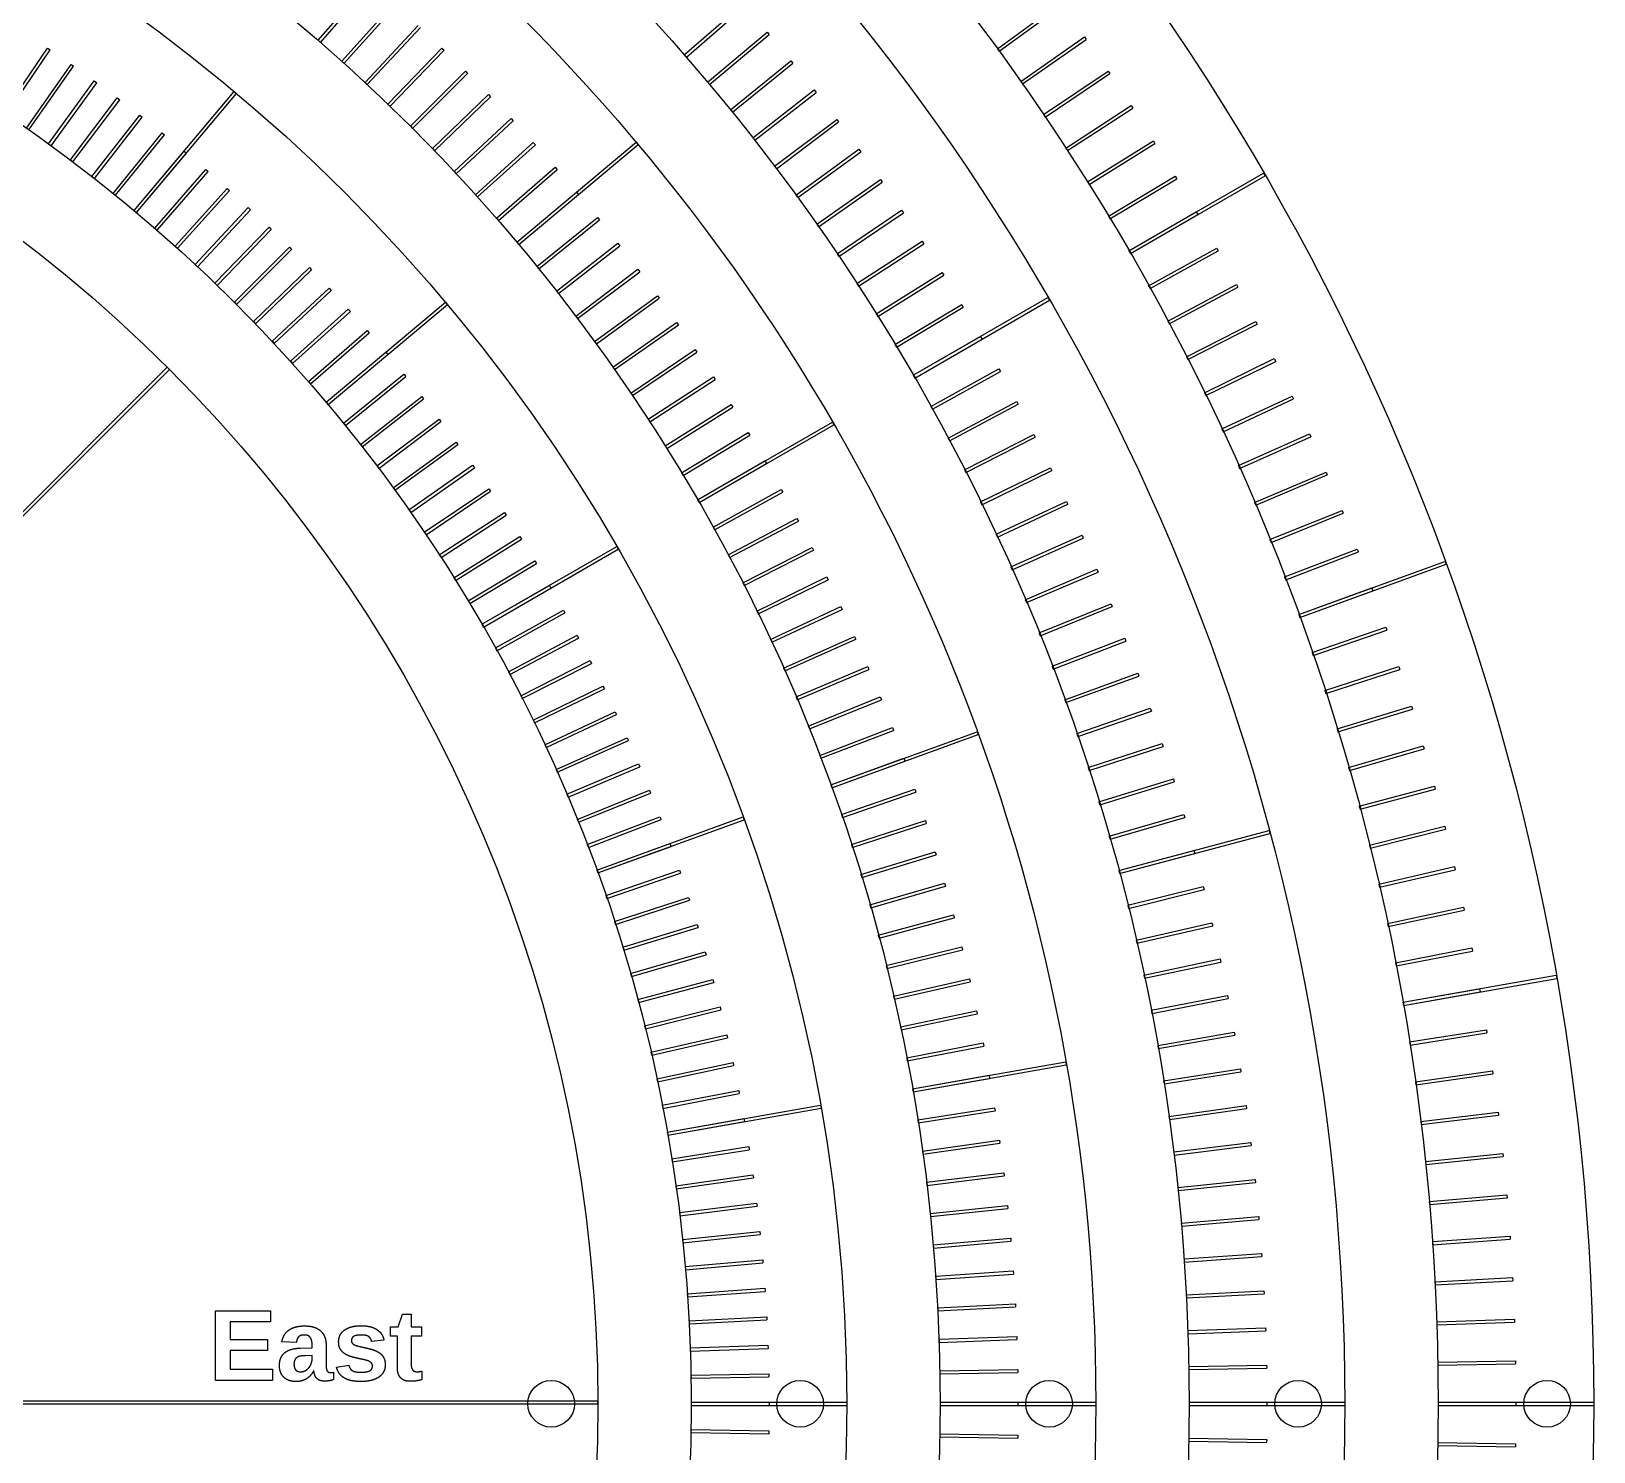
# Model space of a CAD drawing. Header units: millimetres. Extents: x -158 to 158, y -158 to 158.
# Drawn here: x 57.6 to 158, y -3.1 to 88.2 of the extents above; entities that cross this region are included whole.
import ezdxf

# ---------------------------------------------------------------- set-up
doc = ezdxf.new("R2010")
doc.units = ezdxf.units.MM
doc.layers.add('Compound009', color=7, linetype='CONTINUOUS')

msp = doc.modelspace()

# ---------------------------------------------------------------- linework, layer by layer
at = {"layer": 'Compound009'}
for p, q in [((76.0274, 87.6119), (79.3077, 91.3855)), ((76.1783, 87.4807), (79.4586, 91.2543)), ((77.5448, 86.2717), (80.8905, 89.9874)), ((77.6935, 86.1379), (81.0391, 89.8536)), ((99.5561, 86.6753), (103.33, 89.9556)), ((99.6873, 86.5243), (103.461, 89.8046)), ((119.676, 87.0731), (123.721, 90.012)), ((119.793, 86.9113), (123.838, 89.8502)), ((79.0387, 84.9052), (82.4487, 88.562)), ((79.1849, 84.7688), (82.5949, 88.4256)), ((76.0274, 87.6119), (76.1783, 87.4807)), ((101.054, 84.9246), (104.884, 88.1385)), ((101.182, 84.7714), (105.012, 87.9853)), ((104.884, 88.1385), (105.012, 87.9853)), ((121.177, 84.9712), (125.273, 87.8391)), ((121.292, 84.8074), (125.388, 87.6753)), ((125.273, 87.8391), (125.388, 87.6753)), ((55.8364, 82.9597), (58.6324, 87.1049)), ((56.0022, 82.8478), (58.7982, 86.993)), ((58.6324, 87.1049), (58.7982, 86.993)), ((80.5084, 83.5129), (83.9817, 87.1096)), ((80.6523, 83.374), (84.1256, 86.9707)), ((83.9817, 87.1096), (84.1256, 86.9707)), ((99.5561, 86.6753), (99.6873, 86.5243)), ((119.676, 87.0731), (119.793, 86.9113)), ((57.2757, 81.9726), (60.1436, 86.0683)), ((57.4396, 81.8578), (60.3074, 85.9536)), ((60.1436, 86.0683), (60.3074, 85.9536)), ((77.5448, 86.2717), (77.6935, 86.1379)), ((81.9537, 82.0951), (85.4892, 85.6306)), ((82.0951, 81.9537), (85.6306, 85.4892)), ((85.4892, 85.6306), (85.6306, 85.4892)), ((102.52, 83.148), (106.406, 86.2946)), ((102.646, 82.9926), (106.532, 86.1392)), ((106.406, 86.2946), (106.532, 86.1392)), ((122.642, 82.8435), (126.787, 85.6394)), ((122.753, 82.6776), (126.899, 85.4736)), ((126.787, 85.6394), (126.899, 85.4736)), ((58.6976, 80.9605), (61.6365, 85.0056)), ((58.8594, 80.8429), (61.7984, 84.888)), ((61.6365, 85.0056), (61.7984, 84.888)), ((79.0387, 84.9052), (79.1849, 84.7688)), ((101.054, 84.9246), (101.182, 84.7714)), ((103.956, 81.3461), (107.896, 84.4244)), ((107.896, 84.4244), (108.019, 84.2668)), ((121.177, 84.9712), (121.292, 84.8074)), ((60.1016, 79.9237), (63.1107, 83.9169)), ((60.2614, 79.8034), (63.2704, 83.7965)), ((63.1107, 83.9169), (63.2704, 83.7965)), ((64.2022, 76.6687), (70.63, 84.3292)), ((64.3554, 76.5402), (70.7832, 84.2006)), ((70.63, 84.3292), (70.7832, 84.2006)), ((80.5084, 83.5129), (80.6523, 83.374)), ((83.374, 80.6523), (86.9707, 84.1256)), ((83.5129, 80.5084), (87.1096, 83.9817)), ((86.9707, 84.1256), (87.1096, 83.9817)), ((104.079, 81.1885), (108.019, 84.2668)), ((124.069, 80.6904), (128.262, 83.4136)), ((128.262, 83.4136), (128.371, 83.2459)), ((61.4873, 78.8626), (64.5657, 82.8027)), ((61.6449, 78.7395), (64.7233, 82.6796)), ((64.5657, 82.8027), (64.7233, 82.6796)), ((84.7688, 79.1849), (88.4256, 82.5949)), ((84.9052, 79.0387), (88.562, 82.4487)), ((88.4256, 82.5949), (88.562, 82.4487)), ((102.52, 83.148), (102.646, 82.9926)), ((105.36, 79.5194), (109.353, 82.5285)), ((105.48, 79.3597), (109.473, 82.3688)), ((109.353, 82.5285), (109.473, 82.3688)), ((122.642, 82.8435), (122.753, 82.6776)), ((124.178, 80.5227), (128.371, 83.2459)), ((62.8543, 77.7775), (66.0009, 81.6633)), ((63.0098, 77.6517), (66.1564, 81.5374)), ((66.0009, 81.6633), (66.1564, 81.5374)), ((81.9537, 82.0951), (82.0951, 81.9537)), ((103.956, 81.3461), (104.079, 81.1885)), ((58.6976, 80.9605), (58.8594, 80.8429)), ((64.2022, 76.6687), (67.4161, 80.4989)), ((64.3554, 76.5402), (67.5693, 80.3704)), ((67.4161, 80.4989), (67.5693, 80.3704)), ((83.374, 80.6523), (83.5129, 80.5084)), ((86.1379, 77.6935), (89.8536, 81.0391)), ((86.2717, 77.5448), (89.9874, 80.8905)), ((88.7969, 74.64), (96.4573, 81.0678)), ((88.9254, 74.4868), (96.5859, 80.9146)), ((89.8536, 81.0391), (89.9874, 80.8905)), ((96.4573, 81.0678), (96.5859, 80.9146)), ((106.731, 77.6686), (110.777, 80.6075)), ((106.849, 77.5068), (110.894, 80.4457)), ((110.777, 80.6075), (110.894, 80.4457)), ((124.069, 80.6904), (124.178, 80.5227)), ((125.458, 78.5129), (129.698, 81.1625)), ((125.564, 78.3432), (129.804, 80.9928)), ((129.698, 81.1625), (129.804, 80.9928)), ((60.1016, 79.9237), (60.2614, 79.8034)), ((87.4807, 76.1783), (91.2543, 79.4586)), ((91.2543, 79.4586), (91.3855, 79.3077)), ((105.36, 79.5194), (105.48, 79.3597)), ((61.4873, 78.8626), (61.6449, 78.7395)), ((65.5304, 75.5366), (68.8107, 79.3101)), ((65.6814, 75.4054), (68.9617, 79.1789)), ((68.8107, 79.3101), (68.9617, 79.1789)), ((84.7688, 79.1849), (84.9052, 79.0387)), ((87.6119, 76.0274), (91.3855, 79.3077)), ((108.071, 75.794), (112.166, 78.6619)), ((108.185, 75.6302), (112.281, 78.4981)), ((112.166, 78.6619), (112.281, 78.4981)), ((125.458, 78.5129), (125.564, 78.3432)), ((126.809, 76.3114), (131.095, 78.8865)), ((126.912, 76.1399), (131.198, 78.7151)), ((128.122, 74.0866), (136.782, 79.0866)), ((128.222, 73.9134), (136.882, 78.9134)), ((131.095, 78.8865), (131.198, 78.7151)), ((136.782, 79.0866), (136.882, 78.9134)), ((62.8543, 77.7775), (63.0098, 77.6517)), ((66.8387, 74.3814), (70.1844, 78.0971)), ((66.9874, 74.2476), (70.333, 77.9633)), ((70.1844, 78.0971), (70.333, 77.9633)), ((86.1379, 77.6935), (86.2717, 77.5448)), ((88.7969, 74.64), (92.6271, 77.8539)), ((88.9254, 74.4868), (92.7557, 77.7007)), ((92.6271, 77.8539), (92.7557, 77.7007)), ((106.731, 77.6686), (106.849, 77.5068)), ((64.2022, 76.6687), (64.3554, 76.5402)), ((64.2022, 76.6687), (64.3554, 76.5402)), ((68.1267, 73.2036), (71.5367, 76.8603)), ((68.273, 73.0672), (71.683, 76.7239)), ((71.5367, 76.8603), (71.683, 76.7239)), ((109.377, 73.8964), (113.522, 76.6923)), ((109.489, 73.7306), (113.634, 76.5265)), ((113.522, 76.6923), (113.634, 76.5265)), ((128.122, 74.0866), (132.452, 76.5866)), ((128.222, 73.9134), (132.552, 76.4134)), ((132.452, 76.5866), (132.552, 76.4134)), ((65.5304, 75.5366), (65.6814, 75.4054)), ((69.3939, 72.0034), (72.8672, 75.6001)), ((69.5378, 71.8645), (73.0111, 75.4612)), ((72.8672, 75.6001), (73.0111, 75.4612)), ((87.4807, 76.1783), (87.6119, 76.0274)), ((90.086, 73.0789), (93.9717, 76.2255)), ((90.2119, 72.9235), (94.0976, 76.0701)), ((93.9717, 76.2255), (94.0976, 76.0701)), ((108.071, 75.794), (108.185, 75.6302)), ((126.809, 76.3114), (126.912, 76.1399)), ((66.8387, 74.3814), (66.9874, 74.2476)), ((70.64, 70.7814), (74.1755, 74.3169)), ((74.1755, 74.3169), (74.3169, 74.1755)), ((88.7969, 74.64), (88.9254, 74.4868)), ((88.7969, 74.64), (88.9254, 74.4868)), ((91.3477, 71.4955), (95.2877, 74.5738)), ((91.4708, 71.3379), (95.4109, 74.4162)), ((95.2877, 74.5738), (95.4109, 74.4162)), ((110.65, 71.9762), (114.843, 74.6994)), ((110.759, 71.8085), (114.952, 74.5317)), ((114.843, 74.6994), (114.952, 74.5317)), ((70.7814, 70.64), (74.3169, 74.1755)), ((109.377, 73.8964), (109.489, 73.7306)), ((128.122, 74.0866), (128.222, 73.9134)), ((128.122, 74.0866), (128.222, 73.9134)), ((129.395, 71.8393), (133.768, 74.2633)), ((129.492, 71.6644), (133.865, 74.0884)), ((133.768, 74.2633), (133.865, 74.0884)), ((68.1267, 73.2036), (68.273, 73.0672)), ((71.8645, 69.5378), (75.4612, 73.0111)), ((72.0034, 69.3939), (75.6001, 72.8672)), ((75.4612, 73.0111), (75.6001, 72.8672)), ((90.086, 73.0789), (90.2119, 72.9235)), ((92.5815, 69.8904), (96.5747, 72.8995)), ((92.7019, 69.7307), (96.6951, 72.7398)), ((96.5747, 72.8995), (96.6951, 72.7398)), ((111.889, 70.0341), (116.13, 72.6837)), ((111.995, 69.8645), (116.236, 72.5141)), ((116.13, 72.6837), (116.236, 72.5141)), ((69.3939, 72.0034), (69.5378, 71.8645)), ((73.0672, 68.273), (76.7239, 71.683)), ((73.2036, 68.1267), (76.8603, 71.5367)), ((76.7239, 71.683), (76.8603, 71.5367)), ((91.3477, 71.4955), (91.4708, 71.3379)), ((110.65, 71.9762), (110.759, 71.8085)), ((129.395, 71.8393), (129.492, 71.6644)), ((130.629, 69.5701), (135.044, 71.9174)), ((130.723, 69.3935), (135.138, 71.7409)), ((135.044, 71.9174), (135.138, 71.7409)), ((70.64, 70.7814), (70.7814, 70.64)), ((74.2476, 66.9874), (77.9633, 70.333)), ((76.5402, 64.3554), (84.2006, 70.7832)), ((76.6687, 64.2022), (84.3292, 70.63)), ((77.9633, 70.333), (78.0971, 70.1844)), ((84.2006, 70.7832), (84.3292, 70.63)), ((93.7872, 68.264), (97.8323, 71.2029)), ((93.9047, 68.1022), (97.9498, 71.0411)), ((97.8323, 71.2029), (97.9498, 71.0411)), ((113.095, 68.0707), (117.38, 70.6459)), ((113.198, 67.8993), (117.483, 70.4745)), ((114.265, 66.0866), (122.926, 71.0866)), ((114.365, 65.9134), (123.026, 70.9134)), ((117.38, 70.6459), (117.483, 70.4745)), ((122.926, 71.0866), (123.026, 70.9134)), ((71.8645, 69.5378), (72.0034, 69.3939)), ((74.3814, 66.8387), (78.0971, 70.1844)), ((92.5815, 69.8904), (92.7019, 69.7307)), ((94.9643, 66.6168), (99.06, 69.4847)), ((95.079, 66.453), (99.1748, 69.3208)), ((99.06, 69.4847), (99.1748, 69.3208)), ((111.889, 70.0341), (111.995, 69.8645)), ((130.629, 69.5701), (130.723, 69.3935)), ((131.824, 67.2797), (136.279, 69.5496)), ((131.914, 67.1015), (136.369, 69.3714)), ((136.279, 69.5496), (136.369, 69.3714)), ((75.4054, 65.6814), (79.1789, 68.9617)), ((75.5366, 65.5304), (79.3101, 68.8107)), ((79.1789, 68.9617), (79.3101, 68.8107)), ((114.265, 66.0866), (118.595, 68.5866)), ((114.365, 65.9134), (118.695, 68.4134)), ((118.595, 68.5866), (118.695, 68.4134)), ((73.0672, 68.273), (73.2036, 68.1267)), ((76.5402, 64.3554), (80.3704, 67.5693)), ((76.6687, 64.2022), (80.4989, 67.4161)), ((80.3704, 67.5693), (80.4989, 67.4161)), ((93.7872, 68.264), (93.9047, 68.1022)), ((96.1124, 64.9493), (100.258, 67.7452)), ((96.2243, 64.7835), (100.369, 67.5794)), ((100.258, 67.7452), (100.369, 67.5794)), ((113.095, 68.0707), (113.198, 67.8993)), ((131.824, 67.2797), (131.914, 67.1015)), ((6.92965, 7.21249), (66.3266, 66.6095)), ((7.07107, 7.07107), (66.468, 66.468)), ((66.468, 66.468), (66.3266, 66.6095)), ((74.2476, 66.9874), (74.3814, 66.8387)), ((94.9643, 66.6168), (95.079, 66.453)), ((115.401, 64.0823), (119.774, 66.5064)), ((115.498, 63.9074), (119.871, 66.3315)), ((119.774, 66.5064), (119.871, 66.3315)), ((132.978, 64.9688), (137.472, 67.1607)), ((133.065, 64.7891), (137.559, 66.9809)), ((137.472, 67.1607), (137.559, 66.9809)), ((75.4054, 65.6814), (75.5366, 65.5304)), ((77.6517, 63.0098), (81.5374, 66.1564)), ((77.7775, 62.8543), (81.6633, 66.0009)), ((81.5374, 66.1564), (81.6633, 66.0009)), ((97.2313, 63.262), (101.425, 65.9852)), ((97.3402, 63.0943), (101.534, 65.8175)), ((101.425, 65.9852), (101.534, 65.8175)), ((114.265, 66.0866), (114.365, 65.9134)), ((114.265, 66.0866), (114.365, 65.9134)), ((76.5402, 64.3554), (76.6687, 64.2022)), ((76.5402, 64.3554), (76.6687, 64.2022)), ((78.7395, 61.6449), (82.6796, 64.7233)), ((78.8626, 61.4873), (82.8027, 64.5657)), ((82.6796, 64.7233), (82.8027, 64.5657)), ((96.1124, 64.9493), (96.2243, 64.7835)), ((116.502, 62.0585), (120.917, 64.4059)), ((120.917, 64.4059), (121.011, 64.2293)), ((132.978, 64.9688), (133.065, 64.7891)), ((134.091, 62.6381), (138.623, 64.7512)), ((134.176, 62.4569), (138.707, 64.57)), ((138.623, 64.7512), (138.707, 64.57)), ((79.8034, 60.2614), (83.7965, 63.2704)), ((83.7965, 63.2704), (83.9169, 63.1107)), ((97.2313, 63.262), (97.3402, 63.0943)), ((98.3206, 61.5554), (102.561, 64.205)), ((98.4266, 61.3858), (102.667, 64.0354)), ((102.561, 64.205), (102.667, 64.0354)), ((115.401, 64.0823), (115.498, 63.9074)), ((116.596, 61.882), (121.011, 64.2293)), ((77.6517, 63.0098), (77.7775, 62.8543)), ((79.9237, 60.1016), (83.9169, 63.1107)), ((99.3799, 59.8301), (103.666, 62.4053)), ((100.409, 58.0866), (109.069, 63.0866)), ((100.509, 57.9134), (109.169, 62.9134)), ((103.666, 62.4053), (103.769, 62.2339)), ((109.069, 63.0866), (109.169, 62.9134)), ((117.567, 60.0158), (122.022, 62.2858)), ((122.022, 62.2858), (122.113, 62.1076)), ((134.091, 62.6381), (134.176, 62.4569)), ((135.164, 60.2884), (139.732, 62.3221)), ((139.732, 62.3221), (139.813, 62.1394)), ((78.7395, 61.6449), (78.8626, 61.4873)), ((80.8429, 58.8594), (84.888, 61.7984)), ((80.9605, 58.6976), (85.0056, 61.6365)), ((84.888, 61.7984), (85.0056, 61.6365)), ((98.3206, 61.5554), (98.4266, 61.3858)), ((99.4829, 59.6587), (103.769, 62.2339)), ((116.502, 62.0585), (116.596, 61.882)), ((117.658, 59.8376), (122.113, 62.1076)), ((135.245, 60.1057), (139.813, 62.1394)), ((79.8034, 60.2614), (79.9237, 60.1016)), ((81.8578, 57.4396), (85.9536, 60.3074)), ((85.9536, 60.3074), (86.0683, 60.1436)), ((100.409, 58.0866), (104.739, 60.5866)), ((100.509, 57.9134), (104.839, 60.4134)), ((104.739, 60.5866), (104.839, 60.4134)), ((135.164, 60.2884), (135.245, 60.1057)), ((81.9726, 57.2757), (86.0683, 60.1436)), ((99.3799, 59.8301), (99.4829, 59.6587)), ((117.567, 60.0158), (117.658, 59.8376)), ((118.597, 57.9549), (123.091, 60.1467)), ((118.685, 57.7751), (123.179, 59.967)), ((123.091, 60.1467), (123.179, 59.967)), ((136.196, 57.9203), (140.798, 59.8739)), ((136.274, 57.7362), (140.876, 59.6898)), ((140.798, 59.8739), (140.876, 59.6898)), ((80.8429, 58.8594), (80.9605, 58.6976)), ((82.8478, 56.0022), (86.993, 58.7982)), ((82.9597, 55.8364), (87.1049, 58.6324)), ((86.993, 58.7982), (87.1049, 58.6324)), ((101.407, 56.3254), (105.781, 58.7494)), ((101.504, 56.1505), (105.877, 58.5745)), ((105.781, 58.7494), (105.877, 58.5745)), ((81.8578, 57.4396), (81.9726, 57.2757)), ((83.8126, 54.5478), (88.0059, 57.271)), ((88.0059, 57.271), (88.1149, 57.1032)), ((100.409, 58.0866), (100.509, 57.9134)), ((100.409, 58.0866), (100.509, 57.9134)), ((118.597, 57.9549), (118.685, 57.7751)), ((119.59, 55.8762), (124.122, 57.9893)), ((119.675, 55.695), (124.206, 57.8081)), ((124.122, 57.9893), (124.206, 57.8081)), ((136.196, 57.9203), (136.274, 57.7362)), ((137.186, 55.5345), (141.822, 57.4075)), ((141.822, 57.4075), (141.897, 57.2221)), ((83.9215, 54.38), (88.1149, 57.1032)), ((101.407, 56.3254), (101.504, 56.1505)), ((102.375, 54.547), (106.79, 56.8944)), ((102.469, 54.3704), (106.884, 56.7178)), ((106.79, 56.8944), (106.884, 56.7178)), ((137.261, 55.3491), (141.897, 57.2221)), ((82.8478, 56.0022), (82.9597, 55.8364)), ((84.7518, 53.0767), (88.9921, 55.7263)), ((84.8578, 52.9071), (89.098, 55.5567)), ((88.9921, 55.7263), (89.098, 55.5567)), ((119.59, 55.8762), (119.675, 55.695)), ((120.547, 53.7806), (125.115, 55.8143)), ((120.629, 53.5979), (125.196, 55.6316)), ((125.115, 55.8143), (125.196, 55.6316)), ((137.186, 55.5345), (137.261, 55.3491)), ((83.8126, 54.5478), (83.9215, 54.38)), ((86.5525, 50.0866), (95.2128, 55.0866)), ((86.6525, 49.9134), (95.3128, 54.9134)), ((95.2128, 55.0866), (95.3128, 54.9134)), ((102.375, 54.547), (102.469, 54.3704)), ((103.311, 52.752), (107.766, 55.022)), ((103.402, 52.5738), (107.857, 54.8437)), ((107.766, 55.022), (107.857, 54.8437)), ((138.134, 53.1318), (142.802, 54.9237)), ((138.206, 52.9451), (142.874, 54.7369)), ((142.802, 54.9237), (142.874, 54.7369)), ((85.6652, 51.5895), (89.9511, 54.1647)), ((85.7682, 51.4181), (90.0541, 53.9933)), ((89.9511, 54.1647), (90.0541, 53.9933)), ((120.547, 53.7806), (120.629, 53.5979)), ((121.468, 51.6686), (126.07, 53.6222)), ((121.546, 51.4845), (126.148, 53.4381)), ((126.07, 53.6222), (126.148, 53.4381)), ((139.04, 50.713), (148.437, 54.1332)), ((139.109, 50.525), (148.506, 53.9452)), ((148.437, 54.1332), (148.506, 53.9452)), ((84.7518, 53.0767), (84.8578, 52.9071)), ((86.5525, 50.0866), (90.8827, 52.5866)), ((86.6525, 49.9134), (90.9827, 52.4134)), ((90.8827, 52.5866), (90.9827, 52.4134)), ((103.311, 52.752), (103.402, 52.5738)), ((104.216, 50.9409), (108.71, 53.1328)), ((104.304, 50.7612), (108.798, 52.953)), ((108.71, 53.1328), (108.798, 52.953)), ((138.134, 53.1318), (138.206, 52.9451)), ((139.04, 50.713), (143.739, 52.4231)), ((139.109, 50.525), (143.807, 52.2351)), ((143.739, 52.4231), (143.807, 52.2351)), ((85.6652, 51.5895), (85.7682, 51.4181)), ((105.089, 49.1143), (109.621, 51.2274)), ((109.621, 51.2274), (109.706, 51.0462)), ((121.468, 51.6686), (121.546, 51.4845)), ((122.351, 49.5408), (126.987, 51.4138)), ((122.426, 49.3554), (127.062, 51.2284)), ((126.987, 51.4138), (127.062, 51.2284)), ((87.4135, 48.5684), (91.7866, 50.9925)), ((87.5105, 48.3935), (91.8836, 50.8175)), ((91.7866, 50.9925), (91.8836, 50.8175)), ((104.216, 50.9409), (104.304, 50.7612)), ((105.174, 48.9331), (109.706, 51.0462)), ((139.04, 50.713), (139.109, 50.525)), ((139.04, 50.713), (139.109, 50.525)), ((86.5525, 50.0866), (86.6525, 49.9134)), ((86.5525, 50.0866), (86.6525, 49.9134)), ((88.2478, 47.0355), (92.6626, 49.3828)), ((88.3417, 46.8589), (92.7564, 49.2062)), ((92.6626, 49.3828), (92.7564, 49.2062)), ((105.931, 47.2728), (110.498, 49.3065)), ((110.498, 49.3065), (110.58, 49.1238)), ((122.351, 49.5408), (122.426, 49.3554)), ((139.904, 48.2786), (144.632, 49.9065)), ((139.969, 48.0895), (144.697, 49.7174)), ((144.632, 49.9065), (144.697, 49.7174)), ((87.4135, 48.5684), (87.5105, 48.3935)), ((105.089, 49.1143), (105.174, 48.9331)), ((106.012, 47.0901), (110.58, 49.1238)), ((123.197, 47.3979), (127.865, 49.1898)), ((123.268, 47.2112), (127.936, 49.0031)), ((127.865, 49.1898), (127.936, 49.0031)), ((139.904, 48.2786), (139.969, 48.0895)), ((89.0553, 45.4882), (93.5103, 47.7581)), ((89.1461, 45.3099), (93.6011, 47.5799)), ((93.5103, 47.7581), (93.6011, 47.5799)), ((105.931, 47.2728), (106.012, 47.0901)), ((106.739, 45.4169), (111.342, 47.3705)), ((111.342, 47.3705), (111.42, 47.1864)), ((123.197, 47.3979), (123.268, 47.2112)), ((140.725, 45.8296), (145.481, 47.3747)), ((145.481, 47.3747), (145.543, 47.1845)), ((88.2478, 47.0355), (88.3417, 46.8589)), ((106.818, 45.2328), (111.42, 47.1864)), ((124.005, 45.2406), (128.704, 46.9507)), ((124.074, 45.0527), (128.772, 46.7628)), ((128.704, 46.9507), (128.772, 46.7628)), ((140.787, 45.6394), (145.543, 47.1845)), ((89.0553, 45.4882), (89.1461, 45.3099)), ((89.8356, 43.927), (94.3295, 46.1188)), ((89.9232, 43.7472), (94.4172, 45.9391)), ((94.3295, 46.1188), (94.4172, 45.9391)), ((106.739, 45.4169), (106.818, 45.2328)), ((107.516, 43.5471), (112.152, 45.4201)), ((107.591, 43.3616), (112.227, 45.2347)), ((112.152, 45.4201), (112.227, 45.2347)), ((124.005, 45.2406), (124.074, 45.0527)), ((140.725, 45.8296), (140.787, 45.6394)), ((90.5885, 42.3525), (95.1201, 44.4655)), ((90.673, 42.1712), (95.2046, 44.2843)), ((95.1201, 44.4655), (95.2046, 44.2843)), ((124.776, 43.0695), (129.503, 44.6974)), ((124.841, 42.8804), (129.569, 44.5083)), ((129.503, 44.6974), (129.569, 44.5083)), ((141.504, 43.3666), (146.285, 44.8285)), ((141.562, 43.1754), (146.344, 44.6372)), ((146.285, 44.8285), (146.344, 44.6372)), ((89.8356, 43.927), (89.9232, 43.7472)), ((107.516, 43.5471), (107.591, 43.3616)), ((108.259, 41.664), (112.927, 43.4559)), ((108.331, 41.4773), (112.999, 43.2692)), ((108.97, 39.7683), (118.367, 43.1885)), ((112.927, 43.4559), (112.999, 43.2692)), ((118.367, 43.1885), (118.435, 43.0006)), ((141.504, 43.3666), (141.562, 43.1754)), ((90.5885, 42.3525), (90.673, 42.1712)), ((91.3139, 40.765), (95.8816, 42.7987)), ((91.3952, 40.5823), (95.9629, 42.616)), ((95.8816, 42.7987), (95.9629, 42.616)), ((109.039, 39.5804), (118.435, 43.0006)), ((124.776, 43.0695), (124.841, 42.8804)), ((125.509, 40.8853), (130.264, 42.4304)), ((125.57, 40.6951), (130.326, 42.2402)), ((130.264, 42.4304), (130.326, 42.2402)), ((142.239, 40.8905), (147.045, 42.2686)), ((147.045, 42.2686), (147.101, 42.0764)), ((108.259, 41.664), (108.331, 41.4773)), ((108.97, 39.7683), (113.669, 41.4784)), ((109.039, 39.5804), (113.737, 41.2905)), ((113.669, 41.4784), (113.737, 41.2905)), ((142.294, 40.6982), (147.101, 42.0764)), ((91.3139, 40.765), (91.3952, 40.5823)), ((92.0114, 39.1652), (96.6139, 41.1188)), ((92.0896, 38.9811), (96.6921, 40.9347)), ((96.6139, 41.1188), (96.6921, 40.9347)), ((125.509, 40.8853), (125.57, 40.6951)), ((142.239, 40.8905), (142.294, 40.6982)), ((92.0114, 39.1652), (92.0896, 38.9811)), ((92.6809, 37.5534), (97.3168, 39.4264)), ((92.7558, 37.3679), (97.3918, 39.241)), ((97.3168, 39.4264), (97.3918, 39.241)), ((108.97, 39.7683), (109.039, 39.5804)), ((108.97, 39.7683), (109.039, 39.5804)), ((109.648, 37.8605), (114.375, 39.4883)), ((109.713, 37.6714), (114.44, 39.2992)), ((114.375, 39.4883), (114.44, 39.2992)), ((126.203, 38.6887), (130.985, 40.1506)), ((126.261, 38.4974), (131.043, 39.9593)), ((130.985, 40.1506), (131.043, 39.9593)), ((142.931, 38.4018), (147.761, 39.6959)), ((142.983, 38.2086), (147.813, 39.5027)), ((147.761, 39.6959), (147.813, 39.5027)), ((126.203, 38.6887), (126.261, 38.4974)), ((142.931, 38.4018), (142.983, 38.2086)), ((92.6809, 37.5534), (92.7558, 37.3679)), ((93.3222, 35.9302), (97.9901, 37.722)), ((93.3939, 35.7434), (98.0618, 37.5353)), ((93.9351, 34.296), (103.332, 37.7162)), ((94.0035, 34.108), (103.4, 37.5282)), ((97.9901, 37.722), (98.0618, 37.5353)), ((103.332, 37.7162), (103.4, 37.5282)), ((109.648, 37.8605), (109.713, 37.6714)), ((110.292, 35.9411), (115.047, 37.4862)), ((110.353, 35.7509), (115.109, 37.296)), ((115.047, 37.4862), (115.109, 37.296)), ((126.859, 36.4803), (131.665, 37.8584)), ((126.914, 36.288), (131.72, 37.6662)), ((131.665, 37.8584), (131.72, 37.6662)), ((126.859, 36.4803), (126.914, 36.288)), ((127.476, 34.2607), (137.136, 36.8489)), ((127.528, 34.0675), (137.187, 36.6557)), ((137.136, 36.8489), (137.187, 36.6557)), ((143.58, 35.9015), (148.431, 37.1111)), ((143.628, 35.7074), (148.479, 36.917)), ((148.431, 37.1111), (148.479, 36.917)), ((93.3222, 35.9302), (93.3939, 35.7434)), ((93.9351, 34.296), (98.6335, 36.0061)), ((94.0035, 34.108), (98.7019, 35.8181)), ((98.6335, 36.0061), (98.7019, 35.8181)), ((110.292, 35.9411), (110.353, 35.7509)), ((110.902, 34.0107), (115.684, 35.4726)), ((110.961, 33.8195), (115.742, 35.2813)), ((115.684, 35.4726), (115.742, 35.2813)), ((127.476, 34.2607), (132.306, 35.5548)), ((127.528, 34.0675), (132.358, 35.3616)), ((132.306, 35.5548), (132.358, 35.3616)), ((143.58, 35.9015), (143.628, 35.7074)), ((93.9351, 34.296), (94.0035, 34.108)), ((93.9351, 34.296), (94.0035, 34.108)), ((94.5193, 32.6514), (99.2469, 34.2792)), ((99.2469, 34.2792), (99.312, 34.0901)), ((127.476, 34.2607), (127.528, 34.0675)), ((127.476, 34.2607), (127.528, 34.0675)), ((144.184, 33.3902), (149.056, 34.5149)), ((144.229, 33.1953), (149.101, 34.3201)), ((149.056, 34.5149), (149.101, 34.3201)), ((94.5844, 32.4623), (99.312, 34.0901)), ((110.902, 34.0107), (110.961, 33.8195)), ((111.479, 32.0701), (116.285, 33.4482)), ((111.534, 31.8778), (116.34, 33.256)), ((116.285, 33.4482), (116.34, 33.256)), ((128.055, 32.0307), (132.906, 33.2403)), ((132.906, 33.2403), (132.955, 33.0463)), ((144.184, 33.3902), (144.229, 33.1953)), ((94.5193, 32.6514), (94.5844, 32.4623)), ((95.0747, 30.9968), (99.83, 32.5419)), ((95.1366, 30.8066), (99.8918, 32.3517)), ((99.83, 32.5419), (99.8918, 32.3517)), ((128.103, 31.8367), (132.955, 33.0463)), ((111.479, 32.0701), (111.534, 31.8778)), ((112.022, 30.1196), (116.851, 31.4137)), ((112.073, 29.9264), (116.903, 31.2205)), ((116.851, 31.4137), (116.903, 31.2205)), ((128.055, 32.0307), (128.103, 31.8367)), ((144.745, 30.8687), (149.636, 31.9083)), ((144.787, 30.6731), (149.677, 31.7127)), ((149.636, 31.9083), (149.677, 31.7127)), ((95.0747, 30.9968), (95.1366, 30.8066)), ((95.6012, 29.3328), (100.383, 30.7947)), ((95.6597, 29.1415), (100.441, 30.6034)), ((100.383, 30.7947), (100.441, 30.6034)), ((128.594, 29.791), (133.466, 30.9157)), ((128.639, 29.5961), (133.511, 30.7209)), ((133.466, 30.9157), (133.511, 30.7209)), ((144.745, 30.8687), (144.787, 30.6731)), ((95.6012, 29.3328), (95.6597, 29.1415)), ((112.022, 30.1196), (112.073, 29.9264)), ((112.53, 28.16), (117.382, 29.3696)), ((112.578, 27.9659), (117.43, 29.1755)), ((117.382, 29.3696), (117.43, 29.1755)), ((128.594, 29.791), (128.639, 29.5961)), ((145.262, 28.3379), (150.17, 29.2919)), ((150.17, 29.2919), (150.208, 29.0956)), ((96.0986, 27.6599), (100.905, 29.038)), ((96.1537, 27.4676), (100.96, 28.8458)), ((100.905, 29.038), (100.96, 28.8458)), ((112.53, 28.16), (112.578, 27.9659)), ((129.095, 27.5422), (133.985, 28.5817)), ((129.136, 27.3465), (134.027, 28.3861)), ((133.985, 28.5817), (134.027, 28.3861)), ((145.262, 28.3379), (145.3, 28.1416)), ((145.3, 28.1416), (150.208, 29.0956)), ((96.0986, 27.6599), (96.1537, 27.4676)), ((96.5667, 25.9785), (101.396, 27.2726)), ((101.396, 27.2726), (101.448, 27.0794)), ((113.004, 26.1918), (117.876, 27.3165)), ((113.049, 25.9969), (117.921, 27.1216)), ((117.876, 27.3165), (117.921, 27.1216)), ((129.095, 27.5422), (129.136, 27.3465)), ((145.734, 25.7984), (155.582, 27.5349)), ((145.769, 25.6014), (155.617, 27.3379)), ((155.582, 27.5349), (155.617, 27.3379)), ((96.6185, 25.7853), (101.448, 27.0794)), ((113.004, 26.1918), (113.049, 25.9969)), ((129.556, 25.285), (134.464, 26.239)), ((134.464, 26.239), (134.502, 26.0427)), ((145.734, 25.7984), (150.658, 26.6667)), ((145.769, 25.6014), (150.693, 26.4697)), ((150.658, 26.6667), (150.693, 26.4697)), ((96.5667, 25.9785), (96.6185, 25.7853)), ((97.0054, 24.2892), (101.857, 25.4988)), ((97.0538, 24.0952), (101.905, 25.3048)), ((101.857, 25.4988), (101.905, 25.3048)), ((113.444, 24.2156), (118.335, 25.2551)), ((118.335, 25.2551), (118.377, 25.0595)), ((129.556, 25.285), (129.594, 25.0886)), ((129.594, 25.0886), (134.502, 26.0427)), ((145.734, 25.7984), (145.769, 25.6014)), ((145.734, 25.7984), (145.769, 25.6014)), ((97.0054, 24.2892), (97.0538, 24.0952)), ((113.444, 24.2156), (113.486, 24.0199)), ((113.486, 24.0199), (118.377, 25.0595)), ((97.4145, 22.5925), (102.286, 23.7173)), ((97.4595, 22.3977), (102.331, 23.5224)), ((102.286, 23.7173), (102.331, 23.5224)), ((113.85, 22.232), (118.758, 23.1861)), ((118.758, 23.1861), (118.796, 22.9897)), ((129.977, 23.02), (134.901, 23.8883)), ((130.012, 22.8231), (134.936, 23.6913)), ((134.901, 23.8883), (134.936, 23.6913)), ((146.162, 23.2511), (151.101, 24.0332)), ((146.162, 23.2511), (146.194, 23.0535)), ((146.194, 23.0535), (151.132, 23.8357)), ((151.101, 24.0332), (151.132, 23.8357)), ((97.4145, 22.5925), (97.4595, 22.3977)), ((113.85, 22.232), (113.888, 22.0357)), ((113.888, 22.0357), (118.796, 22.9897)), ((129.977, 23.02), (130.012, 22.8231)), ((97.794, 20.889), (102.685, 21.9285)), ((97.8356, 20.6934), (102.726, 21.7329)), ((102.685, 21.9285), (102.726, 21.7329)), ((114.22, 20.2417), (124.068, 21.9782)), ((114.22, 20.2417), (119.144, 21.1099)), ((114.255, 20.0447), (124.103, 21.7812)), ((119.144, 21.1099), (119.179, 20.9129)), ((124.068, 21.9782), (124.103, 21.7812)), ((130.359, 20.7481), (135.298, 21.5303)), ((130.391, 20.5506), (135.329, 21.3328)), ((135.298, 21.5303), (135.329, 21.3328)), ((146.546, 20.6966), (151.497, 21.3925)), ((146.574, 20.4986), (151.525, 21.1945)), ((151.497, 21.3925), (151.525, 21.1945)), ((97.794, 20.889), (97.8356, 20.6934)), ((98.1436, 19.1791), (103.052, 20.1331)), ((103.052, 20.1331), (103.09, 19.9368)), ((114.22, 20.2417), (114.255, 20.0447)), ((114.22, 20.2417), (114.255, 20.0447)), ((114.255, 20.0447), (119.179, 20.9129)), ((130.359, 20.7481), (130.391, 20.5506)), ((146.546, 20.6966), (146.574, 20.4986)), ((98.1436, 19.1791), (98.1818, 18.9827)), ((98.1818, 18.9827), (103.09, 19.9368)), ((98.4634, 17.4633), (108.311, 19.1998)), ((108.311, 19.1998), (108.346, 19.0028)), ((130.701, 18.4699), (135.653, 19.1657)), ((135.653, 19.1657), (135.681, 18.9677)), ((98.4634, 17.4633), (103.387, 18.3315)), ((98.4981, 17.2663), (108.346, 19.0028)), ((98.4981, 17.2663), (103.422, 18.1346)), ((103.387, 18.3315), (103.422, 18.1346)), ((114.556, 18.2452), (119.495, 19.0273)), ((114.556, 18.2452), (114.587, 18.0476)), ((114.587, 18.0476), (119.526, 18.8298)), ((119.495, 19.0273), (119.526, 18.8298)), ((130.701, 18.4699), (130.729, 18.2718)), ((130.729, 18.2718), (135.681, 18.9677)), ((146.885, 18.1359), (151.847, 18.7453)), ((146.885, 18.1359), (146.909, 17.9374)), ((146.909, 17.9374), (151.872, 18.5468)), ((151.847, 18.7453), (151.872, 18.5468)), ((98.4634, 17.4633), (98.4981, 17.2663)), ((98.4634, 17.4633), (98.4981, 17.2663)), ((98.7532, 15.7422), (103.692, 16.5244)), ((98.7845, 15.5447), (103.723, 16.3268)), ((103.692, 16.5244), (103.723, 16.3268)), ((114.857, 16.2431), (119.809, 16.939)), ((114.857, 16.2431), (114.885, 16.0451)), ((114.885, 16.0451), (119.836, 16.7409)), ((119.809, 16.939), (119.836, 16.7409)), ((131.004, 16.186), (135.967, 16.7954)), ((131.004, 16.186), (131.028, 15.9875)), ((131.028, 15.9875), (135.991, 16.5968)), ((135.967, 16.7954), (135.991, 16.5968)), ((147.179, 15.5697), (152.151, 16.0923)), ((152.151, 16.0923), (152.172, 15.8934)), ((98.7532, 15.7422), (98.7845, 15.5447)), ((147.179, 15.5697), (147.2, 15.3708)), ((147.2, 15.3708), (152.172, 15.8934)), ((99.0129, 14.0163), (103.964, 14.7122)), ((99.0407, 13.8183), (103.992, 14.5141)), ((103.964, 14.7122), (103.992, 14.5141)), ((115.123, 14.2361), (120.086, 14.8454)), ((115.123, 14.2361), (115.148, 14.0376)), ((115.148, 14.0376), (120.11, 14.6469)), ((120.086, 14.8454), (120.11, 14.6469)), ((131.266, 13.8972), (136.239, 14.4199)), ((131.287, 13.6983), (136.26, 14.2209)), ((136.239, 14.4199), (136.26, 14.2209)), ((99.0129, 14.0163), (99.0407, 13.8183)), ((131.266, 13.8972), (131.287, 13.6983)), ((147.428, 12.9987), (152.409, 13.4344)), ((147.446, 12.7994), (152.427, 13.2352)), ((152.409, 13.4344), (152.427, 13.2352)), ((99.2424, 12.2862), (104.205, 12.8955)), ((99.2424, 12.2862), (99.2668, 12.0877)), ((99.2668, 12.0877), (104.23, 12.697)), ((104.205, 12.8955), (104.23, 12.697)), ((115.354, 12.2248), (120.327, 12.7474)), ((115.354, 12.2248), (115.375, 12.0258)), ((115.375, 12.0258), (120.348, 12.5485)), ((120.327, 12.7474), (120.348, 12.5485)), ((147.428, 12.9987), (147.446, 12.7994)), ((99.4417, 10.5523), (104.414, 11.0749)), ((104.414, 11.0749), (104.435, 10.876)), ((131.489, 11.6042), (136.47, 12.04)), ((131.489, 11.6042), (131.506, 11.4049)), ((131.506, 11.4049), (136.487, 11.8407)), ((136.47, 12.04), (136.487, 11.8407)), ((99.4417, 10.5523), (99.4626, 10.3534)), ((99.4626, 10.3534), (104.435, 10.876)), ((115.55, 10.2097), (120.531, 10.6455)), ((115.55, 10.2097), (115.567, 10.0104)), ((115.567, 10.0104), (120.548, 10.4462)), ((120.531, 10.6455), (120.548, 10.4462)), ((147.633, 10.4237), (152.62, 10.7725)), ((147.633, 10.4237), (147.646, 10.2242)), ((147.646, 10.2242), (152.634, 10.573)), ((152.62, 10.7725), (152.634, 10.573)), ((99.6108, 8.81519), (104.592, 9.25097)), ((99.6282, 8.61595), (104.609, 9.05173)), ((104.592, 9.25097), (104.609, 9.05173)), ((131.671, 9.30761), (136.659, 9.65639)), ((131.671, 9.30761), (131.685, 9.1081)), ((131.685, 9.1081), (136.673, 9.45688)), ((136.659, 9.65639), (136.673, 9.45688)), ((99.6108, 8.81519), (99.6282, 8.61595)), ((115.71, 8.19151), (120.698, 8.54029)), ((115.71, 8.19151), (115.724, 7.99199)), ((115.724, 7.99199), (120.712, 8.34078)), ((120.698, 8.54029), (120.712, 8.34078)), ((147.792, 7.84558), (152.785, 8.10726)), ((152.785, 8.10726), (152.796, 7.90754)), ((99.7494, 7.0754), (104.737, 7.42419)), ((99.7494, 7.0754), (99.7634, 6.87589)), ((99.7634, 6.87589), (104.751, 7.22467)), ((104.737, 7.42419), (104.751, 7.22467)), ((131.814, 7.00821), (136.807, 7.26989)), ((131.824, 6.80848), (136.817, 7.07016)), ((136.807, 7.26989), (136.817, 7.07016)), ((147.792, 7.84558), (147.802, 7.64586)), ((147.802, 7.64586), (152.796, 7.90754)), ((115.836, 6.17083), (120.829, 6.43251)), ((115.836, 6.17083), (115.846, 5.97111)), ((115.846, 5.97111), (120.839, 6.23279)), ((120.829, 6.43251), (120.839, 6.23279)), ((131.814, 7.00821), (131.824, 6.80848)), ((69.4363, 1.5), (69.4363, 5.98408)), ((69.4363, 5.98408), (72.965, 5.98408)), ((70.3758, 5.26391), (70.3758, 4.13609)), ((72.965, 5.26391), (70.3758, 5.26391)), ((72.965, 5.98408), (72.965, 5.26391)), ((81.1648, 4.95138), (81.445, 5.76667)), ((81.445, 5.76667), (82.0055, 5.76667)), ((82.0055, 5.76667), (82.0055, 4.95138)), ((99.8577, 5.33346), (104.851, 5.59514)), ((99.8577, 5.33346), (99.8682, 5.13373)), ((99.8682, 5.13373), (104.861, 5.39541)), ((104.851, 5.59514), (104.861, 5.39541)), ((147.906, 5.26506), (152.903, 5.43956)), ((147.906, 5.26506), (147.913, 5.06519)), ((147.913, 5.06519), (152.91, 5.23968)), ((152.903, 5.43956), (152.91, 5.23968)), ((70.3758, 4.13609), (72.7707, 4.13609)), ((72.7707, 4.13609), (72.7707, 3.41592)), ((80.2565, 4.08344), (79.4635, 4.00021)), ((80.6839, 4.95138), (81.1648, 4.95138)), ((80.6839, 4.33992), (80.6839, 4.95138)), ((81.1202, 4.33992), (80.6839, 4.33992)), ((81.1202, 2.31083), (81.1202, 4.33992)), ((82.0055, 4.95138), (82.6584, 4.95138)), ((82.0055, 4.33992), (82.0055, 2.5482)), ((82.6584, 4.33992), (82.0055, 4.33992)), ((82.6584, 4.95138), (82.6584, 4.33992)), ((115.926, 4.14828), (120.923, 4.32278)), ((115.926, 4.14828), (115.933, 3.9484)), ((115.933, 3.9484), (120.93, 4.1229)), ((120.923, 4.32278), (120.93, 4.1229)), ((131.916, 4.70667), (136.913, 4.88117)), ((131.916, 4.70667), (131.923, 4.50679)), ((131.923, 4.50679), (136.92, 4.68129)), ((136.913, 4.88117), (136.92, 4.68129)), ((70.3758, 3.41592), (70.3758, 2.22017)), ((72.7707, 3.41592), (70.3758, 3.41592)), ((74.6285, 3.93227), (73.6953, 3.97707)), ((74.8992, 3.57898), (75.6412, 3.59151)), ((75.6412, 3.09618), (75.1826, 3.08981)), ((75.6412, 3.59151), (75.6412, 3.76454)), ((75.6412, 2.92038), (75.6412, 3.09618)), ((76.5361, 3.77028), (76.5361, 2.51571)), ((99.9356, 3.58989), (104.933, 3.76439)), ((99.9356, 3.58989), (99.9426, 3.39001)), ((99.9426, 3.39001), (104.94, 3.56451)), ((104.933, 3.76439), (104.94, 3.56451)), ((70.3758, 2.22017), (73.0955, 2.22017)), ((73.0955, 2.22017), (73.0955, 1.5)), ((75.7527, 2.1104), (75.7335, 2.1104)), ((77.017, 2.02527), (77.017, 1.54055)), ((77.2055, 2.35987), (77.9921, 2.47834)), ((82.6966, 2.1017), (82.6966, 1.55287)), ((115.981, 2.12446), (120.98, 2.21173)), ((115.981, 2.12446), (115.984, 1.92449)), ((115.984, 1.92449), (120.983, 2.01176)), ((120.98, 2.21173), (120.983, 2.01176)), ((131.978, 2.4037), (136.977, 2.49096)), ((131.978, 2.4037), (131.982, 2.20373)), ((131.982, 2.20373), (136.981, 2.29099)), ((136.977, 2.49096), (136.981, 2.29099)), ((147.976, 2.68294), (152.975, 2.7702)), ((147.976, 2.68294), (147.979, 2.48297)), ((147.979, 2.48297), (152.978, 2.57023)), ((152.975, 2.7702), (152.978, 2.57023)), ((73.0955, 1.5), (69.4363, 1.5)), ((99.983, 1.84523), (104.982, 1.93249)), ((99.983, 1.84523), (99.9865, 1.64526)), ((99.9865, 1.64526), (104.986, 1.73252)), ((104.982, 1.93249), (104.986, 1.73252)), ((10, 0.2), (94, 0.2)), ((10, 0), (94, 0)), ((94, 0), (94, 0.2)), ((100, 0.1), (110, 0.1)), ((100, 0.1), (100, -0.1)), ((100, 0.1), (105, 0.1)), ((100, 0.1), (100, -0.1)), ((105, 0.1), (105, -0.1)), ((110, 0.1), (110, -0.1)), ((116, 0.1), (126, 0.1)), ((116, 0.1), (116, -0.1)), ((116, 0.1), (121, 0.1)), ((116, 0.1), (116, -0.1)), ((121, 0.1), (121, -0.1)), ((126, 0.1), (126, -0.1)), ((132, 0.1), (142, 0.1)), ((132, 0.1), (132, -0.1)), ((132, 0.1), (137, 0.1)), ((132, 0.1), (132, -0.1)), ((137, 0.1), (137, -0.1)), ((142, 0.1), (142, -0.1)), ((148, 0.1), (158, 0.1)), ((148, 0.1), (148, -0.1)), ((148, 0.1), (153, 0.1)), ((148, 0.1), (148, -0.1)), ((153, 0.1), (153, -0.1)), ((158, 0.1), (158, -0.1)), ((100, -0.1), (110, -0.1)), ((100, -0.1), (105, -0.1)), ((116, -0.1), (126, -0.1)), ((116, -0.1), (121, -0.1)), ((132, -0.1), (142, -0.1)), ((132, -0.1), (137, -0.1)), ((148, -0.1), (158, -0.1)), ((148, -0.1), (153, -0.1)), ((99.9865, -1.64526), (99.983, -1.84523)), ((99.983, -1.84523), (104.982, -1.93249)), ((99.9865, -1.64526), (104.986, -1.73252)), ((104.986, -1.73252), (104.982, -1.93249)), ((115.984, -1.92449), (115.981, -2.12446)), ((115.984, -1.92449), (120.983, -2.01176)), ((115.981, -2.12446), (120.98, -2.21173)), ((120.983, -2.01176), (120.98, -2.21173)), ((131.982, -2.20373), (131.978, -2.4037)), ((131.978, -2.4037), (136.977, -2.49096)), ((131.982, -2.20373), (136.981, -2.29099)), ((136.981, -2.29099), (136.977, -2.49096)), ((147.979, -2.48297), (147.976, -2.68294)), ((147.976, -2.68294), (152.975, -2.7702)), ((147.979, -2.48297), (152.978, -2.57023)), ((152.978, -2.57023), (152.975, -2.7702))]:
    msp.add_line(p, q, dxfattribs=at)
for centre, radius in [((0, 0), 158), ((0, 0), 158), ((0, 0), 148), ((0, 0), 148), ((0, 0), 142), ((0, 0), 142), ((0, 0), 132), ((0, 0), 132), ((0, 0), 126), ((0, 0), 126), ((0, 0), 116), ((0, 0), 116), ((0, 0), 110), ((0, 0), 110), ((0, 0), 100), ((0, 0), 100), ((0, 0), 94), ((0, 0), 94), ((91, 0), 1.5), ((107, 0), 1.5), ((123, 0), 1.5), ((139, 0), 1.5), ((155, 0), 1.5)]:
    msp.add_circle(centre, radius, dxfattribs=at)
for points in [[(73.6953, 3.97707), (73.7335, 4.20467), (73.8355, 4.39214)], [(73.8355, 4.39214), (73.9374, 4.57962), (74.1172, 4.71741)], [(74.1172, 4.71741), (74.2972, 4.8552), (74.5599, 4.93036)], [(74.5599, 4.93036), (74.8227, 5.00573), (75.1762, 5.00573)], [(74.6841, 4.17049), (74.6444, 4.07622), (74.6285, 3.93227)], [(74.7877, 4.32059), (74.724, 4.26476), (74.6841, 4.17049)], [(74.9389, 4.39894), (74.8514, 4.37665), (74.7877, 4.32059)], [(75.138, 4.42144), (75.0265, 4.42144), (74.9389, 4.39894)], [(75.3529, 4.38832), (75.259, 4.42144), (75.138, 4.42144)], [(75.1762, 5.00573), (75.4979, 5.00573), (75.7495, 4.92611)], [(75.5106, 4.27686), (75.4469, 4.35541), (75.3529, 4.38832)], [(75.6076, 4.0741), (75.5743, 4.1983), (75.5106, 4.27686)], [(75.6412, 3.76454), (75.6412, 3.94989), (75.6076, 4.0741)], [(75.7495, 4.92611), (76.0011, 4.8465), (76.1762, 4.68875)], [(76.1762, 4.68875), (76.3514, 4.53121), (76.4437, 4.30191)], [(76.4437, 4.30191), (76.5361, 4.07282), (76.5361, 3.77028)], [(77.3425, 3.97155), (77.3425, 4.21762), (77.438, 4.41083)], [(77.438, 4.41083), (77.5335, 4.60403), (77.7183, 4.7397)], [(77.7183, 4.7397), (77.903, 4.87558), (78.1752, 4.94735)], [(78.3234, 4.34013), (78.1641, 4.25881), (78.1641, 4.0673)], [(78.1641, 4.0673), (78.1641, 3.94904), (78.2293, 3.87877)], [(78.1752, 4.94735), (78.4476, 5.01932), (78.8011, 5.01932)], [(78.8011, 4.42144), (78.4826, 4.42144), (78.3234, 4.34013)], [(78.8011, 5.01932), (79.0813, 5.01932), (79.3234, 4.96645)], [(79.0463, 4.40361), (78.9348, 4.42144), (78.8011, 4.42144)], [(79.242, 4.33779), (79.1577, 4.38599), (79.0463, 4.40361)], [(79.3839, 4.20764), (79.3265, 4.2896), (79.242, 4.33779)], [(79.3234, 4.96645), (79.5654, 4.91359), (79.7565, 4.79979)], [(79.4635, 4.00021), (79.4412, 4.12569), (79.3839, 4.20764)], [(79.7565, 4.79979), (79.9476, 4.68599), (80.0764, 4.50977)], [(80.0764, 4.50977), (80.2055, 4.33355), (80.2565, 4.08344)], [(73.6459, 2.98938), (73.7527, 3.19873), (73.9374, 3.32803)], [(73.9374, 3.32803), (74.1221, 3.45754), (74.3705, 3.51656)], [(74.3705, 3.51656), (74.6189, 3.5758), (74.8992, 3.57898)], [(74.9102, 3.06582), (74.7813, 3.0482), (74.6841, 2.99214)], [(75.1826, 3.08981), (75.0393, 3.08344), (74.9102, 3.06582)], [(77.4444, 3.52272), (77.3425, 3.7), (77.3425, 3.97155)], [(77.7119, 3.23036), (77.5463, 3.34544), (77.4444, 3.52272)], [(78.0877, 3.04841), (77.8775, 3.1155), (77.7119, 3.23036)], [(78.5144, 2.93333), (78.2979, 2.98132), (78.0877, 3.04841)], [(78.2293, 3.87877), (78.2947, 3.80849), (78.414, 3.76221)], [(78.414, 3.76221), (78.5335, 3.71592), (78.6975, 3.68238)], [(78.6975, 3.68238), (78.8616, 3.64883), (79.0558, 3.60085)], [(79.0558, 3.60085), (79.2947, 3.54989), (79.5255, 3.4811)], [(79.5255, 3.4811), (79.7565, 3.41253), (79.9363, 3.29257)], [(79.9363, 3.29257), (80.1163, 3.17282), (80.2261, 2.98429)], [(73.5393, 2.47367), (73.5393, 2.78025), (73.6459, 2.98938)], [(73.6125, 2.02951), (73.5393, 2.22442), (73.5393, 2.47367)], [(73.8227, 1.70191), (73.6858, 1.83461), (73.6125, 2.02951)], [(74.5297, 2.83079), (74.4724, 2.72527), (74.4724, 2.5431)], [(74.4724, 2.5431), (74.4724, 2.29682), (74.5854, 2.17686)], [(74.6841, 2.99214), (74.587, 2.93631), (74.5297, 2.83079)], [(74.5854, 2.17686), (74.6985, 2.05711), (74.8864, 2.05711)], [(74.8864, 2.05711), (75.0584, 2.05711), (75.1985, 2.13057)], [(75.1985, 2.13057), (75.3386, 2.20425), (75.4357, 2.32399)], [(75.7335, 2.1104), (75.5552, 1.78875), (75.2764, 1.6104)], [(75.4357, 2.32399), (75.5329, 2.44395), (75.587, 2.60064)], [(75.587, 2.60064), (75.6412, 2.75732), (75.6412, 2.92038)], [(75.9452, 1.62314), (75.7845, 1.78875), (75.7527, 2.1104)], [(76.5361, 2.51571), (76.5361, 2.39469), (76.5471, 2.29915)], [(76.5471, 2.29915), (76.5584, 2.20361), (76.5885, 2.13822)], [(76.5885, 2.13822), (76.6189, 2.07304), (76.6745, 2.03949)], [(76.6745, 2.03949), (76.7304, 2.00616), (76.8195, 2.00616)], [(76.8195, 2.00616), (76.9214, 2.00616), (77.017, 2.02527)], [(77.4062, 1.92484), (77.2724, 2.10085), (77.2055, 2.35987)], [(77.9921, 2.47834), (78.0304, 2.33524), (78.0972, 2.24607)], [(78.0972, 2.24607), (78.1641, 2.15711), (78.2628, 2.10934)], [(78.2628, 2.10934), (78.3616, 2.06178), (78.4936, 2.04586)], [(78.4936, 2.04586), (78.6259, 2.02994), (78.7947, 2.02994)], [(78.9045, 2.84883), (78.7214, 2.88556), (78.5144, 2.93333)], [(78.7947, 2.02994), (78.9476, 2.02994), (79.0796, 2.04735)], [(79.2229, 2.76242), (79.0877, 2.8121), (78.9045, 2.84883)], [(79.0796, 2.04735), (79.2119, 2.06476), (79.3089, 2.10743)], [(79.4363, 2.63461), (79.3584, 2.71295), (79.2229, 2.76242)], [(79.3089, 2.10743), (79.4062, 2.15011), (79.4603, 2.2276)], [(79.5144, 2.42229), (79.5144, 2.55648), (79.4363, 2.63461)], [(79.4603, 2.2276), (79.5144, 2.30531), (79.5144, 2.42229)], [(80.2325, 2.05817), (80.1291, 1.86008), (79.9316, 1.72102)], [(80.2261, 2.98429), (80.3361, 2.79597), (80.3361, 2.50531)], [(80.3361, 2.50531), (80.3361, 2.25626), (80.2325, 2.05817)], [(81.3335, 1.6603), (81.1202, 1.87495), (81.1202, 2.31083)], [(82.0055, 2.5482), (82.0055, 2.29618), (82.1011, 2.17665)], [(82.1011, 2.17665), (82.1966, 2.05711), (82.3972, 2.05711)], [(82.3972, 2.05711), (82.48, 2.05711), (82.5469, 2.06985)], [(82.5469, 2.06985), (82.6138, 2.08259), (82.6966, 2.1017)], [(74.1554, 1.50064), (73.9597, 1.56943), (73.8227, 1.70191)], [(74.5998, 1.43206), (74.3514, 1.43206), (74.1554, 1.50064)], [(75.2764, 1.6104), (74.9979, 1.43206), (74.5998, 1.43206)], [(76.4437, 1.45754), (76.1062, 1.45754), (75.9452, 1.62314)], [(76.6108, 1.46391), (76.5393, 1.45754), (76.4437, 1.45754)], [(76.7463, 1.47983), (76.6826, 1.47028), (76.6108, 1.46391)], [(76.8737, 1.50531), (76.81, 1.48938), (76.7463, 1.47983)], [(77.017, 1.54055), (76.9374, 1.52123), (76.8737, 1.50531)], [(77.7389, 1.63843), (77.5399, 1.74883), (77.4062, 1.92484)], [(78.2023, 1.48004), (77.938, 1.52803), (77.7389, 1.63843)], [(78.7947, 1.43206), (78.4667, 1.43206), (78.2023, 1.48004)], [(79.4476, 1.50701), (79.1609, 1.43206), (78.7947, 1.43206)], [(79.9316, 1.72102), (79.7342, 1.58217), (79.4476, 1.50701)], [(81.9418, 1.44565), (81.5469, 1.44565), (81.3335, 1.6603)], [(82.3463, 1.4724), (82.1616, 1.44565), (81.9418, 1.44565)], [(82.6966, 1.55287), (82.531, 1.49915), (82.3463, 1.4724)]]:
    msp.add_open_spline(points, degree=2, dxfattribs=at)

doc.saveas('drawing.dxf')
